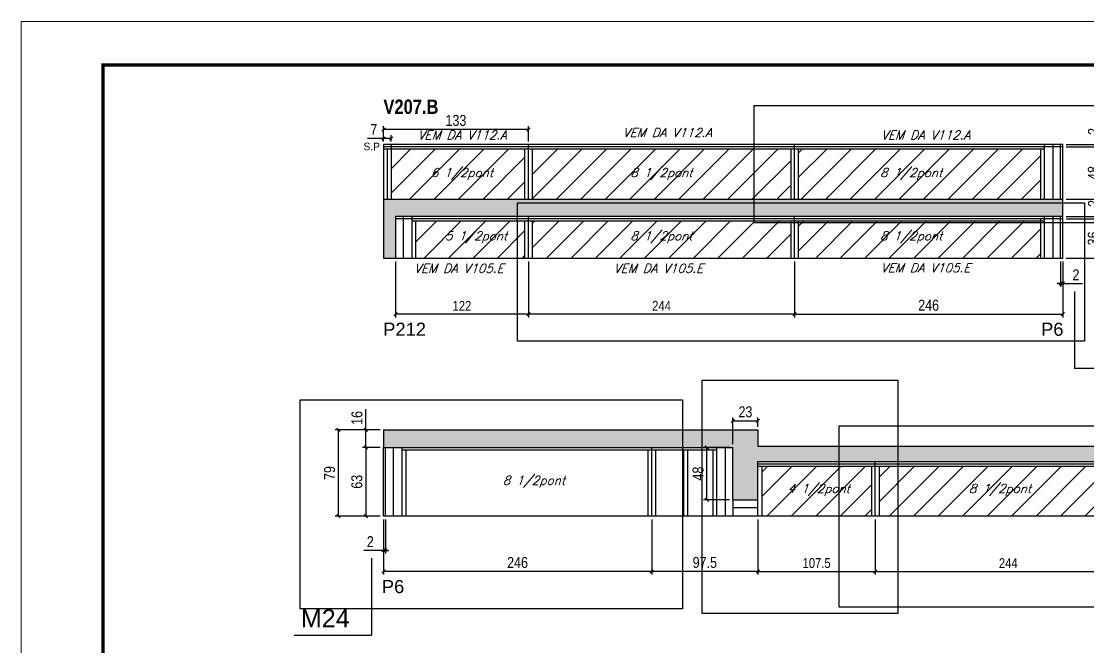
# Model space of a CAD drawing. Extents: x 2603 to 22413, y 1253 to 30260.
# Drawn here: x 4201 to 5179, y 25850 to 26423 of the extents above; entities that cross this region are included whole.
import ezdxf

# ---------------------------------------------------------------- set-up
doc = ezdxf.new("R2010")
doc.units = 0
doc.linetypes.add('DASHED', pattern=[0.75, 0.5, -0.25])
for name, color, linetype in [('5', 5, 'Continuous'), ('COTA', 241, 'Continuous'), ('NOMENCLATURA', 7, 'Continuous'), ('Painéis', 200, 'Continuous'), ('SARR_2.2x7', 40, 'Continuous'), ('SARR_3.5x7', 81, 'Continuous'), ('texto', 7, 'Continuous')]:
    doc.layers.add(name, color=color, linetype=linetype)
for name, color, linetype, lineweight in [('Folhas', 255, 'Continuous', 9), ('Hachura', 251, 'Continuous', 9), ('SARRAFO DE PRESSAO', 251, 'DASHED', 9)]:
    doc.layers.add(name, color=color, linetype=linetype, lineweight=lineweight)
doc.styles.add('COTA TECNICA', font='techl___.ttf', dxfattribs={"height": 10})
doc.styles.add('COTA TECNICA-50', font='techl___.ttf', dxfattribs={"height": 9})
doc.styles.add('Romans', font='romans.shx')
doc.styles.add('ROMAS860', font='ROMAS860.SHX')
doc.styles.get("Standard").update_dxf_attribs({"font": 'arial.ttf'})
doc.styles.add('TECNICA', font='techb___.ttf', dxfattribs={"height": 10})
doc.dimstyles.new('COTA PAINEL-50', dxfattribs={"dimtxt": 9, "dimasz": 3, "dimexe": 3, "dimexo": 3, "dimgap": 3, "dimtad": 1, "dimdec": 1, "dimzin": 12, "dimdsep": 46, "dimtxsty": 'COTA TECNICA-50', "dimblk1": 'OBLIQUE', "dimblk2": 'OBLIQUE', "dimsah": 1, "dimcen": 0.9, "dimclrd": 4, "dimclre": 4, "dimclrt": 240, "dimadec": 1, "dimazin": 3, "dimtfac": 1, "dimtdec": 1, "dimtmove": 0, "dimatfit": 3, "dimfxl": 1, "dimtolj": 1, "dimtzin": 12, "dimarcsym": 0})
doc.dimstyles.new('PAINEL', dxfattribs={"dimtxt": 10, "dimasz": 3, "dimexe": 3, "dimexo": 3, "dimgap": 3, "dimtad": 1, "dimdec": 1, "dimzin": 12, "dimdsep": 46, "dimtxsty": 'COTA TECNICA', "dimblk1": 'OBLIQUE', "dimblk2": 'OBLIQUE', "dimsah": 1, "dimcen": 0.9, "dimclrd": 4, "dimclre": 4, "dimclrt": 240, "dimadec": 1, "dimazin": 3, "dimtfac": 1, "dimtdec": 1, "dimtmove": 0, "dimatfit": 3, "dimfxl": 1, "dimtolj": 1, "dimtzin": 12, "dimarcsym": 0})
pattern_1 = [(45, (-126418.031, -5371.03), (-11.2253202, 11.2253202), [])]

# ---------------------------------------------------------------- blocks, each defined once
blk = doc.blocks.new('9999999999')
at = {"layer": 'Folhas'}
blk.add_lwpolyline([(98138.98, 34190.21), (99623.98, 34190.21), (99623.98, 35240.21), (98138.98, 35240.21)], close=True, dxfattribs=at)
at = {"layer": 'Folhas', "color": 30, "const_width": 3}
blk.add_lwpolyline([(98213.98, 34230.21), (99583.98, 34230.21), (99583.98, 35200.21), (98213.98, 35200.21)], close=True, dxfattribs=at)
blk = doc.blocks.new('_Oblique')
at = {"color": 0, "linetype": 'ByBlock', "lineweight": -2}
blk.add_line((-0.5, -0.5), (0.5, 0.5), dxfattribs=at)
blk = doc.blocks.new('*D2968')
at = {"layer": 'COTA', "color": 4, "linetype": 'ByBlock', "lineweight": -2, "transparency": 16777216}
for p, q in [((5159.56, 26310.44), (5225.5, 26310.44)), ((5222.5, 26310.44), (5222.5, 26260.44)), ((5159.56, 26260.44), (5225.5, 26260.44))]:
    blk.add_line(p, q, dxfattribs=at)
at = {"layer": 'Defpoints', "color": 0, "linetype": 'ByBlock', "transparency": 16777216}
for p in [(5156.56, 26310.44), (5156.56, 26260.44), (5222.5, 26260.44)]:
    blk.add_point(p, dxfattribs=at)
at = {"layer": 'COTA', "color": 4, "linetype": 'ByBlock', "lineweight": -2, "transparency": 16777216, "xscale": 3, "yscale": 3, "zscale": 3}
for p, rotation in [((5222.5, 26310.44), 90), ((5222.5, 26260.44), 270)]:
    blk.add_blockref('_Oblique', p, dxfattribs=dict(at, rotation=rotation))
at = {"layer": 'COTA', "color": 240, "linetype": 'ByBlock', "transparency": 16777216, "insert": (5214.39, 26285.44), "char_height": 10, "attachment_point": 5, "rotation": 90, "style": 'COTA TECNICA'}
blk.add_mtext('\\A1;50', dxfattribs=at)
blk = doc.blocks.new('*D563')
at = {"layer": 'COTA', "color": 4, "linetype": 'ByBlock', "lineweight": -2, "transparency": 16777216}
for p, q in [((4666.56, 26203.44), (4666.56, 26152.12)), ((4910.56, 26203.44), (4910.56, 26152.12)), ((4910.56, 26155.12), (4666.56, 26155.12))]:
    blk.add_line(p, q, dxfattribs=at)
at = {"layer": 'Defpoints', "color": 0, "linetype": 'ByBlock', "transparency": 16777216}
for p in [(4666.56, 26206.44), (4910.56, 26206.44), (4666.56, 26155.12)]:
    blk.add_point(p, dxfattribs=at)
at = {"layer": 'COTA', "color": 4, "linetype": 'ByBlock', "lineweight": -2, "transparency": 16777216, "xscale": 3, "yscale": 3, "zscale": 3, "rotation": 180}
blk.add_blockref('_Oblique', (4666.56, 26155.12), dxfattribs=at)
at = {"layer": 'COTA', "color": 4, "linetype": 'ByBlock', "lineweight": -2, "transparency": 16777216, "xscale": 3, "yscale": 3, "zscale": 3}
blk.add_blockref('_Oblique', (4910.56, 26155.12), dxfattribs=at)
at = {"layer": 'COTA', "color": 240, "linetype": 'ByBlock', "transparency": 16777216, "insert": (4788.56, 26162.69), "char_height": 9, "attachment_point": 5, "style": 'COTA TECNICA-50'}
blk.add_mtext('\\A1;244', dxfattribs=at)
blk = doc.blocks.new('*D564')
at = {"layer": 'COTA', "color": 4, "linetype": 'ByBlock', "lineweight": -2, "transparency": 16777216}
for p, q in [((4544.56, 26203.44), (4544.56, 26152.12)), ((4666.56, 26203.44), (4666.56, 26152.12)), ((4666.56, 26155.12), (4544.56, 26155.12))]:
    blk.add_line(p, q, dxfattribs=at)
at = {"layer": 'Defpoints', "color": 0, "linetype": 'ByBlock', "transparency": 16777216}
for p in [(4544.56, 26206.44), (4666.56, 26206.44), (4544.56, 26155.12)]:
    blk.add_point(p, dxfattribs=at)
at = {"layer": 'COTA', "color": 4, "linetype": 'ByBlock', "lineweight": -2, "transparency": 16777216, "xscale": 3, "yscale": 3, "zscale": 3, "rotation": 180}
blk.add_blockref('_Oblique', (4544.56, 26155.12), dxfattribs=at)
at = {"layer": 'COTA', "color": 4, "linetype": 'ByBlock', "lineweight": -2, "transparency": 16777216, "xscale": 3, "yscale": 3, "zscale": 3}
blk.add_blockref('_Oblique', (4666.56, 26155.12), dxfattribs=at)
at = {"layer": 'COTA', "color": 240, "linetype": 'ByBlock', "transparency": 16777216, "insert": (4605.56, 26162.68), "char_height": 9, "attachment_point": 5, "style": 'COTA TECNICA-50'}
blk.add_mtext('\\A1;122', dxfattribs=at)
blk = doc.blocks.new('*D565')
at = {"layer": 'COTA', "color": 4, "linetype": 'ByBlock', "lineweight": -2, "transparency": 16777216}
for p, q in [((4910.56, 26203.44), (4910.56, 26152.12)), ((5156.56, 26203.44), (5156.56, 26152.12)), ((4910.56, 26155.12), (5156.56, 26155.12))]:
    blk.add_line(p, q, dxfattribs=at)
at = {"layer": 'Defpoints', "color": 0, "linetype": 'ByBlock', "transparency": 16777216}
for p in [(4910.56, 26206.44), (5156.56, 26206.44), (5156.56, 26155.12)]:
    blk.add_point(p, dxfattribs=at)
at = {"layer": 'COTA', "color": 4, "linetype": 'ByBlock', "lineweight": -2, "transparency": 16777216, "xscale": 3, "yscale": 3, "zscale": 3, "rotation": 180}
blk.add_blockref('_Oblique', (4910.56, 26155.12), dxfattribs=at)
at = {"layer": 'COTA', "color": 4, "linetype": 'ByBlock', "lineweight": -2, "transparency": 16777216, "xscale": 3, "yscale": 3, "zscale": 3}
blk.add_blockref('_Oblique', (5156.56, 26155.12), dxfattribs=at)
at = {"layer": 'COTA', "color": 240, "linetype": 'ByBlock', "transparency": 16777216, "insert": (5033.56, 26163.23), "char_height": 10, "attachment_point": 5, "style": 'COTA TECNICA'}
blk.add_mtext('\\A1;246', dxfattribs=at)
blk = doc.blocks.new('*D2969')
at = {"layer": 'COTA', "color": 4, "linetype": 'ByBlock', "lineweight": -2, "transparency": 16777216}
for p, q in [((5159.56, 26244.44), (5225.5, 26244.44)), ((5222.5, 26244.44), (5222.5, 26206.44)), ((5159.56, 26206.44), (5225.5, 26206.44))]:
    blk.add_line(p, q, dxfattribs=at)
at = {"layer": 'Defpoints', "color": 0, "linetype": 'ByBlock', "transparency": 16777216}
for p in [(5156.56, 26244.44), (5156.56, 26206.44), (5222.5, 26206.44)]:
    blk.add_point(p, dxfattribs=at)
at = {"layer": 'COTA', "color": 4, "linetype": 'ByBlock', "lineweight": -2, "transparency": 16777216, "xscale": 3, "yscale": 3, "zscale": 3}
for p, rotation in [((5222.5, 26244.44), 90), ((5222.5, 26206.44), 270)]:
    blk.add_blockref('_Oblique', p, dxfattribs=dict(at, rotation=rotation))
at = {"layer": 'COTA', "color": 240, "linetype": 'ByBlock', "transparency": 16777216, "insert": (5214.26, 26225.44), "char_height": 10, "attachment_point": 5, "rotation": 90, "style": 'COTA TECNICA'}
blk.add_mtext('\\A1;38', dxfattribs=at)
blk = doc.blocks.new('*D2970')
at = {"layer": 'COTA', "color": 4, "linetype": 'ByBlock', "lineweight": -2, "transparency": 16777216}
for p, q in [((5159.56, 26260.44), (5225.5, 26260.44)), ((5222.5, 26244.44), (5222.5, 26260.44)), ((5159.56, 26244.44), (5225.5, 26244.44))]:
    blk.add_line(p, q, dxfattribs=at)
at = {"layer": 'Defpoints', "color": 0, "linetype": 'ByBlock', "transparency": 16777216}
for p in [(5156.56, 26260.44), (5222.5, 26260.44), (5156.56, 26244.44)]:
    blk.add_point(p, dxfattribs=at)
at = {"layer": 'COTA', "color": 4, "linetype": 'ByBlock', "lineweight": -2, "transparency": 16777216, "xscale": 3, "yscale": 3, "zscale": 3}
for p, rotation in [((5222.5, 26260.44), 90), ((5222.5, 26244.44), 270)]:
    blk.add_blockref('_Oblique', p, dxfattribs=dict(at, rotation=rotation))
at = {"layer": 'COTA', "color": 240, "linetype": 'ByBlock', "transparency": 16777216, "insert": (5214.4, 26252.44), "char_height": 10, "attachment_point": 5, "rotation": 90, "style": 'COTA TECNICA'}
blk.add_mtext('\\A1;16', dxfattribs=at)
blk = doc.blocks.new('*D2971')
at = {"layer": 'COTA', "color": 4, "linetype": 'ByBlock', "lineweight": -2, "transparency": 16777216}
for p, q in [((5159.56, 26310.44), (5264.74, 26310.44)), ((5261.74, 26206.44), (5261.74, 26310.44)), ((5159.56, 26206.44), (5264.74, 26206.44))]:
    blk.add_line(p, q, dxfattribs=at)
at = {"layer": 'Defpoints', "color": 0, "linetype": 'ByBlock', "transparency": 16777216}
for p in [(5156.56, 26310.44), (5261.74, 26310.44), (5156.56, 26206.44)]:
    blk.add_point(p, dxfattribs=at)
at = {"layer": 'COTA', "color": 4, "linetype": 'ByBlock', "lineweight": -2, "transparency": 16777216, "xscale": 3, "yscale": 3, "zscale": 3}
for p, rotation in [((5261.74, 26310.44), 90), ((5261.74, 26206.44), 270)]:
    blk.add_blockref('_Oblique', p, dxfattribs=dict(at, rotation=rotation))
at = {"layer": 'COTA', "color": 240, "linetype": 'ByBlock', "transparency": 16777216, "insert": (5253.64, 26258.44), "char_height": 10, "attachment_point": 5, "rotation": 90, "style": 'COTA TECNICA'}
blk.add_mtext('\\A1;104', dxfattribs=at)
blk = doc.blocks.new('*D2972')
at = {"layer": 'COTA', "color": 4, "linetype": 'ByBlock', "lineweight": -2, "transparency": 16777216}
for p, q in [((5154.56, 26203.44), (5154.56, 26180.12)), ((5156.56, 26203.44), (5156.56, 26180.12)), ((5154.56, 26183.12), (5151.56, 26183.12)), ((5154.56, 26183.12), (5156.56, 26183.12)), ((5156.56, 26183.12), (5174.67, 26183.12))]:
    blk.add_line(p, q, dxfattribs=at)
at = {"layer": 'Defpoints', "color": 0, "linetype": 'ByBlock', "transparency": 16777216}
for p in [(5154.56, 26206.44), (5156.56, 26206.44), (5156.56, 26183.12)]:
    blk.add_point(p, dxfattribs=at)
at = {"layer": 'COTA', "color": 4, "linetype": 'ByBlock', "lineweight": -2, "transparency": 16777216, "xscale": 3, "yscale": 3, "zscale": 3}
blk.add_blockref('_Oblique', (5154.56, 26183.12), dxfattribs=at)
at = {"layer": 'COTA', "color": 4, "linetype": 'ByBlock', "lineweight": -2, "transparency": 16777216, "xscale": 3, "yscale": 3, "zscale": 3, "rotation": 180}
blk.add_blockref('_Oblique', (5156.56, 26183.12), dxfattribs=at)
at = {"layer": 'COTA', "color": 240, "linetype": 'ByBlock', "transparency": 16777216, "insert": (5168.61, 26191.12), "char_height": 10, "attachment_point": 5, "style": 'COTA TECNICA'}
blk.add_mtext('\\A1;2', dxfattribs=at)
blk = doc.blocks.new('*D2976')
at = {"layer": 'COTA', "color": 4, "linetype": 'ByBlock', "lineweight": -2, "transparency": 16777216}
for p, q in [((4533.56, 26313.44), (4533.56, 26327.33)), ((4666.56, 26313.44), (4666.56, 26327.33)), ((4666.56, 26324.33), (4533.56, 26324.33))]:
    blk.add_line(p, q, dxfattribs=at)
at = {"layer": 'Defpoints', "color": 0, "linetype": 'ByBlock', "transparency": 16777216}
for p in [(4533.56, 26324.33), (4533.56, 26310.44), (4666.56, 26310.44)]:
    blk.add_point(p, dxfattribs=at)
at = {"layer": 'COTA', "color": 4, "linetype": 'ByBlock', "lineweight": -2, "transparency": 16777216, "xscale": 3, "yscale": 3, "zscale": 3, "rotation": 180}
blk.add_blockref('_Oblique', (4533.56, 26324.33), dxfattribs=at)
at = {"layer": 'COTA', "color": 4, "linetype": 'ByBlock', "lineweight": -2, "transparency": 16777216, "xscale": 3, "yscale": 3, "zscale": 3}
blk.add_blockref('_Oblique', (4666.56, 26324.33), dxfattribs=at)
at = {"layer": 'COTA', "color": 240, "linetype": 'ByBlock', "transparency": 16777216, "insert": (4600.06, 26332.55), "char_height": 10, "attachment_point": 5, "style": 'COTA TECNICA'}
blk.add_mtext('\\A1;133', dxfattribs=at)
blk = doc.blocks.new('*D2977')
at = {"layer": 'COTA', "color": 4, "linetype": 'ByBlock', "lineweight": -2, "transparency": 16777216}
for p, q in [((4533.56, 26313.44), (4533.56, 26319.17)), ((4540.56, 26313.44), (4540.56, 26319.17)), ((4533.56, 26316.17), (4518.83, 26316.17)), ((4540.56, 26316.17), (4533.56, 26316.17))]:
    blk.add_line(p, q, dxfattribs=at)
at = {"layer": 'Defpoints', "color": 0, "linetype": 'ByBlock', "transparency": 16777216}
for p in [(4533.56, 26316.17), (4533.56, 26310.44), (4540.56, 26310.44)]:
    blk.add_point(p, dxfattribs=at)
at = {"layer": 'COTA', "color": 4, "linetype": 'ByBlock', "lineweight": -2, "transparency": 16777216, "xscale": 3, "yscale": 3, "zscale": 3, "rotation": 180}
blk.add_blockref('_Oblique', (4533.56, 26316.17), dxfattribs=at)
at = {"layer": 'COTA', "color": 4, "linetype": 'ByBlock', "lineweight": -2, "transparency": 16777216, "xscale": 3, "yscale": 3, "zscale": 3}
blk.add_blockref('_Oblique', (4540.56, 26316.17), dxfattribs=at)
at = {"layer": 'COTA', "color": 240, "linetype": 'ByBlock', "transparency": 16777216, "insert": (4524.69, 26324.24), "char_height": 10, "attachment_point": 5, "style": 'COTA TECNICA'}
blk.add_mtext('\\A1;7', dxfattribs=at)
blk = doc.blocks.new('*D566')
at = {"layer": 'COTA', "color": 4, "linetype": 'ByBlock', "lineweight": -2, "transparency": 16777216}
for p, q in [((4877.06, 25966.9), (4877.06, 25916.26)), ((4984.56, 25966.9), (4984.56, 25916.26)), ((4877.06, 25919.26), (4984.56, 25919.26))]:
    blk.add_line(p, q, dxfattribs=at)
at = {"layer": 'Defpoints', "color": 0, "linetype": 'ByBlock', "transparency": 16777216}
for p in [(4877.06, 25969.9), (4984.56, 25969.9), (4984.56, 25919.26)]:
    blk.add_point(p, dxfattribs=at)
at = {"layer": 'COTA', "color": 4, "linetype": 'ByBlock', "lineweight": -2, "transparency": 16777216, "xscale": 3, "yscale": 3, "zscale": 3, "rotation": 180}
blk.add_blockref('_Oblique', (4877.06, 25919.26), dxfattribs=at)
at = {"layer": 'COTA', "color": 4, "linetype": 'ByBlock', "lineweight": -2, "transparency": 16777216, "xscale": 3, "yscale": 3, "zscale": 3}
blk.add_blockref('_Oblique', (4984.56, 25919.26), dxfattribs=at)
at = {"layer": 'COTA', "color": 240, "linetype": 'ByBlock', "transparency": 16777216, "insert": (4930.81, 25926.85), "char_height": 9, "attachment_point": 5, "style": 'COTA TECNICA-50'}
blk.add_mtext('\\A1;107.5', dxfattribs=at)
blk = doc.blocks.new('*D2980')
at = {"layer": 'COTA', "color": 4, "linetype": 'ByBlock', "lineweight": -2, "transparency": 16777216}
for p, q in [((4984.56, 25966.9), (4984.56, 25916.26)), ((5228.56, 25966.9), (5228.56, 25916.26)), ((4984.56, 25919.26), (5228.56, 25919.26))]:
    blk.add_line(p, q, dxfattribs=at)
at = {"layer": 'Defpoints', "color": 0, "linetype": 'ByBlock', "transparency": 16777216}
for p in [(4984.56, 25969.9), (5228.56, 25969.9), (5228.56, 25919.26)]:
    blk.add_point(p, dxfattribs=at)
at = {"layer": 'COTA', "color": 4, "linetype": 'ByBlock', "lineweight": -2, "transparency": 16777216, "xscale": 3, "yscale": 3, "zscale": 3, "rotation": 180}
blk.add_blockref('_Oblique', (4984.56, 25919.26), dxfattribs=at)
at = {"layer": 'COTA', "color": 4, "linetype": 'ByBlock', "lineweight": -2, "transparency": 16777216, "xscale": 3, "yscale": 3, "zscale": 3}
blk.add_blockref('_Oblique', (5228.56, 25919.26), dxfattribs=at)
at = {"layer": 'COTA', "color": 240, "linetype": 'ByBlock', "transparency": 16777216, "insert": (5106.56, 25926.82), "char_height": 9, "attachment_point": 5, "style": 'COTA TECNICA-50'}
blk.add_mtext('\\A1;244', dxfattribs=at)
blk = doc.blocks.new('*D2981')
at = {"layer": 'COTA', "color": 4, "linetype": 'ByBlock', "lineweight": -2, "transparency": 16777216}
for p, q in [((4779.56, 25966.9), (4779.56, 25916.26)), ((4877.06, 25966.9), (4877.06, 25916.26)), ((4877.06, 25919.26), (4779.56, 25919.26))]:
    blk.add_line(p, q, dxfattribs=at)
at = {"layer": 'Defpoints', "color": 0, "linetype": 'ByBlock', "transparency": 16777216}
for p in [(4779.56, 25969.9), (4877.06, 25969.9), (4779.56, 25919.26)]:
    blk.add_point(p, dxfattribs=at)
at = {"layer": 'COTA', "color": 4, "linetype": 'ByBlock', "lineweight": -2, "transparency": 16777216, "xscale": 3, "yscale": 3, "zscale": 3, "rotation": 180}
blk.add_blockref('_Oblique', (4779.56, 25919.26), dxfattribs=at)
at = {"layer": 'COTA', "color": 4, "linetype": 'ByBlock', "lineweight": -2, "transparency": 16777216, "xscale": 3, "yscale": 3, "zscale": 3}
blk.add_blockref('_Oblique', (4877.06, 25919.26), dxfattribs=at)
at = {"layer": 'COTA', "color": 240, "linetype": 'ByBlock', "transparency": 16777216, "insert": (4828.31, 25927.4), "char_height": 10, "attachment_point": 5, "style": 'COTA TECNICA'}
blk.add_mtext('\\A1;97.5', dxfattribs=at)
blk = doc.blocks.new('*D2982')
at = {"layer": 'COTA', "color": 4, "linetype": 'ByBlock', "lineweight": -2, "transparency": 16777216}
for p, q in [((4533.56, 25966.9), (4533.56, 25916.26)), ((4779.56, 25966.9), (4779.56, 25916.26)), ((4779.56, 25919.26), (4533.56, 25919.26))]:
    blk.add_line(p, q, dxfattribs=at)
at = {"layer": 'Defpoints', "color": 0, "linetype": 'ByBlock', "transparency": 16777216}
for p in [(4533.56, 25969.9), (4779.56, 25969.9), (4533.56, 25919.26)]:
    blk.add_point(p, dxfattribs=at)
at = {"layer": 'COTA', "color": 4, "linetype": 'ByBlock', "lineweight": -2, "transparency": 16777216, "xscale": 3, "yscale": 3, "zscale": 3, "rotation": 180}
blk.add_blockref('_Oblique', (4533.56, 25919.26), dxfattribs=at)
at = {"layer": 'COTA', "color": 4, "linetype": 'ByBlock', "lineweight": -2, "transparency": 16777216, "xscale": 3, "yscale": 3, "zscale": 3}
blk.add_blockref('_Oblique', (4779.56, 25919.26), dxfattribs=at)
at = {"layer": 'COTA', "color": 240, "linetype": 'ByBlock', "transparency": 16777216, "insert": (4656.56, 25927.36), "char_height": 10, "attachment_point": 5, "style": 'COTA TECNICA'}
blk.add_mtext('\\A1;246', dxfattribs=at)
blk = doc.blocks.new('*D2805')
at = {"layer": 'COTA', "color": 4, "linetype": 'ByBlock', "lineweight": -2, "transparency": 16777216}
for p, q in [((4530.56, 26032.9), (4514.43, 26032.9)), ((4517.43, 26032.9), (4517.43, 25969.9)), ((4530.56, 25969.9), (4514.43, 25969.9))]:
    blk.add_line(p, q, dxfattribs=at)
at = {"layer": 'Defpoints', "color": 0, "linetype": 'ByBlock', "transparency": 16777216}
for p in [(4533.56, 26032.9), (4517.43, 25969.9), (4533.56, 25969.9)]:
    blk.add_point(p, dxfattribs=at)
at = {"layer": 'COTA', "color": 4, "linetype": 'ByBlock', "lineweight": -2, "transparency": 16777216, "xscale": 3, "yscale": 3, "zscale": 3}
for p, rotation in [((4517.43, 26032.9), 90), ((4517.43, 25969.9), 270)]:
    blk.add_blockref('_Oblique', p, dxfattribs=dict(at, rotation=rotation))
at = {"layer": 'COTA', "color": 240, "linetype": 'ByBlock', "transparency": 16777216, "insert": (4509.21, 26001.4), "char_height": 10, "attachment_point": 5, "rotation": 90, "style": 'COTA TECNICA'}
blk.add_mtext('\\A1;63', dxfattribs=at)
blk = doc.blocks.new('*D2806')
at = {"layer": 'COTA', "color": 4, "linetype": 'ByBlock', "lineweight": -2, "transparency": 16777216}
for p, q in [((4530.56, 26048.9), (4489.32, 26048.9)), ((4492.32, 25969.9), (4492.32, 26048.9)), ((4530.56, 25969.9), (4489.32, 25969.9))]:
    blk.add_line(p, q, dxfattribs=at)
at = {"layer": 'Defpoints', "color": 0, "linetype": 'ByBlock', "transparency": 16777216}
for p in [(4492.32, 26048.9), (4533.56, 26048.9), (4533.56, 25969.9)]:
    blk.add_point(p, dxfattribs=at)
at = {"layer": 'COTA', "color": 4, "linetype": 'ByBlock', "lineweight": -2, "transparency": 16777216, "xscale": 3, "yscale": 3, "zscale": 3}
for p, rotation in [((4492.32, 26048.9), 90), ((4492.32, 25969.9), 270)]:
    blk.add_blockref('_Oblique', p, dxfattribs=dict(at, rotation=rotation))
at = {"layer": 'COTA', "color": 240, "linetype": 'ByBlock', "transparency": 16777216, "insert": (4484.22, 26009.4), "char_height": 10, "attachment_point": 5, "rotation": 90, "style": 'COTA TECNICA'}
blk.add_mtext('\\A1;79', dxfattribs=at)
blk = doc.blocks.new('*D2807')
at = {"layer": 'COTA', "color": 4, "linetype": 'ByBlock', "lineweight": -2, "transparency": 16777216}
for p, q in [((4517.43, 26048.9), (4517.43, 26067.91)), ((4530.56, 26048.9), (4514.43, 26048.9)), ((4517.43, 26032.9), (4517.43, 26048.9)), ((4530.56, 26032.9), (4514.43, 26032.9))]:
    blk.add_line(p, q, dxfattribs=at)
at = {"layer": 'Defpoints', "color": 0, "linetype": 'ByBlock', "transparency": 16777216}
for p in [(4517.43, 26048.9), (4533.56, 26048.9), (4533.56, 26032.9)]:
    blk.add_point(p, dxfattribs=at)
at = {"layer": 'COTA', "color": 4, "linetype": 'ByBlock', "lineweight": -2, "transparency": 16777216, "xscale": 3, "yscale": 3, "zscale": 3}
for p, rotation in [((4517.43, 26048.9), 90), ((4517.43, 26032.9), 270)]:
    blk.add_blockref('_Oblique', p, dxfattribs=dict(at, rotation=rotation))
at = {"layer": 'COTA', "color": 240, "linetype": 'ByBlock', "transparency": 16777216, "insert": (4509.33, 26059.91), "char_height": 10, "attachment_point": 5, "rotation": 90, "style": 'COTA TECNICA'}
blk.add_mtext('\\A1;16', dxfattribs=at)
blk = doc.blocks.new('*D2808')
at = {"layer": 'COTA', "color": 4, "linetype": 'ByBlock', "lineweight": -2, "transparency": 16777216}
for p, q in [((4854.06, 26035.9), (4854.06, 26060.25)), ((4854.06, 26057.25), (4877.06, 26057.25)), ((4877.06, 26051.9), (4877.06, 26060.25))]:
    blk.add_line(p, q, dxfattribs=at)
at = {"layer": 'Defpoints', "color": 0, "linetype": 'ByBlock', "transparency": 16777216}
for p in [(4877.06, 26057.25), (4877.06, 26048.9), (4854.06, 26032.9)]:
    blk.add_point(p, dxfattribs=at)
at = {"layer": 'COTA', "color": 4, "linetype": 'ByBlock', "lineweight": -2, "transparency": 16777216, "xscale": 3, "yscale": 3, "zscale": 3, "rotation": 180}
blk.add_blockref('_Oblique', (4854.06, 26057.25), dxfattribs=at)
at = {"layer": 'COTA', "color": 4, "linetype": 'ByBlock', "lineweight": -2, "transparency": 16777216, "xscale": 3, "yscale": 3, "zscale": 3}
blk.add_blockref('_Oblique', (4877.06, 26057.25), dxfattribs=at)
at = {"layer": 'COTA', "color": 240, "linetype": 'ByBlock', "transparency": 16777216, "insert": (4865.56, 26065.47), "char_height": 10, "attachment_point": 5, "style": 'COTA TECNICA'}
blk.add_mtext('\\A1;23', dxfattribs=at)
blk = doc.blocks.new('*D2809')
at = {"layer": 'COTA', "color": 4, "linetype": 'ByBlock', "lineweight": -2, "transparency": 16777216}
for p, q in [((4851.06, 26032.9), (4827.22, 26032.9)), ((4830.22, 25984.9), (4830.22, 26032.9)), ((4851.06, 25984.9), (4827.22, 25984.9))]:
    blk.add_line(p, q, dxfattribs=at)
at = {"layer": 'Defpoints', "color": 0, "linetype": 'ByBlock', "transparency": 16777216}
for p in [(4830.22, 26032.9), (4854.06, 26032.9), (4854.06, 25984.9)]:
    blk.add_point(p, dxfattribs=at)
at = {"layer": 'COTA', "color": 4, "linetype": 'ByBlock', "lineweight": -2, "transparency": 16777216, "xscale": 3, "yscale": 3, "zscale": 3}
for p, rotation in [((4830.22, 26032.9), 90), ((4830.22, 25984.9), 270)]:
    blk.add_blockref('_Oblique', p, dxfattribs=dict(at, rotation=rotation))
at = {"layer": 'COTA', "color": 240, "linetype": 'ByBlock', "transparency": 16777216, "insert": (4822.12, 26008.9), "char_height": 10, "attachment_point": 5, "rotation": 90, "style": 'COTA TECNICA'}
blk.add_mtext('\\A1;48', dxfattribs=at)
blk = doc.blocks.new('*D2813')
at = {"layer": 'COTA', "color": 4, "linetype": 'ByBlock', "lineweight": -2, "transparency": 16777216}
for p, q in [((4533.56, 25966.9), (4533.56, 25935.53)), ((4535.56, 25966.9), (4535.56, 25935.53)), ((4533.56, 25938.53), (4515.45, 25938.53)), ((4535.56, 25938.53), (4533.56, 25938.53)), ((4535.56, 25938.53), (4538.56, 25938.53))]:
    blk.add_line(p, q, dxfattribs=at)
at = {"layer": 'Defpoints', "color": 0, "linetype": 'ByBlock', "transparency": 16777216}
for p in [(4533.56, 25969.9), (4535.56, 25969.9), (4533.56, 25938.53)]:
    blk.add_point(p, dxfattribs=at)
at = {"layer": 'COTA', "color": 4, "linetype": 'ByBlock', "lineweight": -2, "transparency": 16777216, "xscale": 3, "yscale": 3, "zscale": 3}
blk.add_blockref('_Oblique', (4533.56, 25938.53), dxfattribs=at)
at = {"layer": 'COTA', "color": 4, "linetype": 'ByBlock', "lineweight": -2, "transparency": 16777216, "xscale": 3, "yscale": 3, "zscale": 3, "rotation": 180}
blk.add_blockref('_Oblique', (4535.56, 25938.53), dxfattribs=at)
at = {"layer": 'COTA', "color": 240, "linetype": 'ByBlock', "transparency": 16777216, "insert": (4521.5, 25946.53), "char_height": 10, "attachment_point": 5, "style": 'COTA TECNICA'}
blk.add_mtext('\\A1;2', dxfattribs=at)
blk = doc.blocks.new('*D1609')
at = {"layer": 'COTA', "color": 4, "linetype": 'ByBlock', "lineweight": -2, "transparency": 16777216}
for p, q in [((5159.56, 26242.44), (5195.77, 26242.44)), ((5192.77, 26206.44), (5192.77, 26242.44)), ((5159.56, 26206.44), (5195.77, 26206.44))]:
    blk.add_line(p, q, dxfattribs=at)
at = {"layer": 'Defpoints', "color": 0, "linetype": 'ByBlock', "transparency": 16777216}
for p in [(5156.56, 26242.44), (5192.77, 26242.44), (5156.56, 26206.44)]:
    blk.add_point(p, dxfattribs=at)
at = {"layer": 'COTA', "color": 4, "linetype": 'ByBlock', "lineweight": -2, "transparency": 16777216, "xscale": 3, "yscale": 3, "zscale": 3}
for p, rotation in [((5192.77, 26242.44), 90), ((5192.77, 26206.44), 270)]:
    blk.add_blockref('_Oblique', p, dxfattribs=dict(at, rotation=rotation))
at = {"layer": 'COTA', "color": 240, "linetype": 'ByBlock', "transparency": 16777216, "insert": (5184.55, 26224.44), "char_height": 10, "attachment_point": 5, "rotation": 90, "style": 'COTA TECNICA'}
blk.add_mtext('\\A1;36', dxfattribs=at)
blk = doc.blocks.new('*D309')
at = {"layer": 'COTA', "color": 4, "linetype": 'ByBlock', "lineweight": -2, "transparency": 16777216}
for p, q in [((5192.77, 26244.44), (5192.77, 26262.55)), ((5159.56, 26244.44), (5195.77, 26244.44)), ((5159.56, 26242.44), (5195.77, 26242.44)), ((5192.77, 26242.44), (5192.77, 26244.44)), ((5192.77, 26242.44), (5192.77, 26239.44))]:
    blk.add_line(p, q, dxfattribs=at)
at = {"layer": 'Defpoints', "color": 0, "linetype": 'ByBlock', "transparency": 16777216}
for p in [(5156.56, 26244.44), (5156.56, 26242.44), (5192.77, 26244.44)]:
    blk.add_point(p, dxfattribs=at)
at = {"layer": 'COTA', "color": 4, "linetype": 'ByBlock', "lineweight": -2, "transparency": 16777216, "xscale": 3, "yscale": 3, "zscale": 3}
for p, rotation in [((5192.77, 26244.44), 270), ((5192.77, 26242.44), 90)]:
    blk.add_blockref('_Oblique', p, dxfattribs=dict(at, rotation=rotation))
at = {"layer": 'COTA', "color": 240, "linetype": 'ByBlock', "transparency": 16777216, "insert": (5184.77, 26256.5), "char_height": 10, "attachment_point": 5, "rotation": 90, "style": 'COTA TECNICA'}
blk.add_mtext('\\A1;2', dxfattribs=at)
blk = doc.blocks.new('*D1610')
at = {"layer": 'COTA', "color": 4, "linetype": 'ByBlock', "lineweight": -2, "transparency": 16777216}
for p, q in [((5159.56, 26308.44), (5195.77, 26308.44)), ((5192.77, 26260.44), (5192.77, 26308.44)), ((5159.56, 26260.44), (5195.77, 26260.44))]:
    blk.add_line(p, q, dxfattribs=at)
at = {"layer": 'Defpoints', "color": 0, "linetype": 'ByBlock', "transparency": 16777216}
for p in [(5156.56, 26308.44), (5192.77, 26308.44), (5156.56, 26260.44)]:
    blk.add_point(p, dxfattribs=at)
at = {"layer": 'COTA', "color": 4, "linetype": 'ByBlock', "lineweight": -2, "transparency": 16777216, "xscale": 3, "yscale": 3, "zscale": 3}
for p, rotation in [((5192.77, 26308.44), 90), ((5192.77, 26260.44), 270)]:
    blk.add_blockref('_Oblique', p, dxfattribs=dict(at, rotation=rotation))
at = {"layer": 'COTA', "color": 240, "linetype": 'ByBlock', "transparency": 16777216, "insert": (5184.67, 26284.44), "char_height": 10, "attachment_point": 5, "rotation": 90, "style": 'COTA TECNICA'}
blk.add_mtext('\\A1;48', dxfattribs=at)
blk = doc.blocks.new('*D310')
at = {"layer": 'COTA', "color": 4, "linetype": 'ByBlock', "lineweight": -2, "transparency": 16777216}
for p, q in [((5192.77, 26310.44), (5192.77, 26328.55)), ((5159.56, 26310.44), (5195.77, 26310.44)), ((5159.56, 26308.44), (5195.77, 26308.44)), ((5192.77, 26308.44), (5192.77, 26310.44)), ((5192.77, 26308.44), (5192.77, 26305.44))]:
    blk.add_line(p, q, dxfattribs=at)
at = {"layer": 'Defpoints', "color": 0, "linetype": 'ByBlock', "transparency": 16777216}
for p in [(5156.56, 26310.44), (5156.56, 26308.44), (5192.77, 26310.44)]:
    blk.add_point(p, dxfattribs=at)
at = {"layer": 'COTA', "color": 4, "linetype": 'ByBlock', "lineweight": -2, "transparency": 16777216, "xscale": 3, "yscale": 3, "zscale": 3}
for p, rotation in [((5192.77, 26310.44), 270), ((5192.77, 26308.44), 90)]:
    blk.add_blockref('_Oblique', p, dxfattribs=dict(at, rotation=rotation))
at = {"layer": 'COTA', "color": 240, "linetype": 'ByBlock', "transparency": 16777216, "insert": (5184.77, 26322.5), "char_height": 10, "attachment_point": 5, "rotation": 90, "style": 'COTA TECNICA'}
blk.add_mtext('\\A1;2', dxfattribs=at)

msp = doc.modelspace()

# ---------------------------------------------------------------- hatches: boundary and pattern name
at = {"layer": 'COTA', "linetype": 'ByBlock'}
h = msp.add_hatch(dxfattribs=at)
h.set_pattern_fill('AR-CONC', color=256, scale=0.03)
h.set_pattern_definition([(50, (-126429.0314, -5382.9826), (5.46554007, -0.47817257), [0.5715, -6.2865]), (355, (-126429.0314, -5382.9826), (-1.05730264, 5.73170536), [0.4572, -5.02921753]), (100.4514447, (-126428.576, -5383.0224), (4.40823741, 5.25353256), [0.48570026, -5.34270734]), (46.1842, (-126429.0314, -5381.4586), (8.13237123, -1.26126984), [0.85725, -9.42975]), (96.6355576, (-126428.354, -5381.564), (7.122124, 7.42278374), [0.7285507, -8.01406824]), (351.184151, (-126429.031, -5381.4586), (7.122124, 7.42278374), [0.685799, -7.54379196]), (21, (-126428.2694, -5381.8396), (4.54843174, -3.06795595), [0.5715, -6.2865]), (326, (-126428.2694, -5381.8396), (1.85406085, 5.52563898), [0.4572, -5.0292]), (71.451445, (-126427.8904, -5382.095), (6.40249258, 2.45768307), [0.48570026, -5.34269813]), (37.5, (-126429.0314, -5382.9826), (0.092658098, 2.536651166), [0, -4.96824, 0, -5.1054, 0, -5.04825]), (7.5, (-126429.0314, -5382.9826), (2.004589875, 3.005417245), [0, -2.91084, 0, -4.85394, 0, -1.92405]), (327.5, (-126430.7307, -5382.9826), (4.067717855, -0.17186232), [0, -1.905, 0, -5.9436, 0, -7.8867]), (317.5, (-126431.4927, -5382.9826), (4.44387544, 0.76279473), [0, -2.4765, 0, -3.94716, 0, -5.6007])])
h.paths.add_polyline_path([(4533.56, 26260.44), (4533.56, 26206.44), (4544.56, 26206.44), (4544.56, 26244.44), (5156.56, 26244.44), (5156.56, 26260.44)])
h = msp.add_hatch(dxfattribs=at)
h.set_pattern_fill('AR-CONC', color=256, scale=0.03)
h.set_pattern_definition([(50, (-126422.0314, -5382.9826), (5.46554007, -0.47817257), [0.5715, -6.2865]), (355, (-126422.0314, -5382.9826), (-1.05730264, 5.73170536), [0.4572, -5.02921753]), (100.4514447, (-126421.576, -5383.0224), (4.40823741, 5.25353256), [0.48570026, -5.34270734]), (46.1842, (-126422.0314, -5381.4586), (8.13237123, -1.26126984), [0.85725, -9.42975]), (96.6355576, (-126421.354, -5381.564), (7.122124, 7.42278374), [0.7285507, -8.01406824]), (351.184151, (-126422.031, -5381.4586), (7.122124, 7.42278374), [0.685799, -7.54379196]), (21, (-126421.2694, -5381.8396), (4.54843174, -3.06795595), [0.5715, -6.2865]), (326, (-126421.2694, -5381.8396), (1.85406085, 5.52563898), [0.4572, -5.0292]), (71.451445, (-126420.8904, -5382.095), (6.40249258, 2.45768307), [0.48570026, -5.34269813]), (37.5, (-126422.0314, -5382.9826), (0.092658098, 2.536651166), [0, -4.96824, 0, -5.1054, 0, -5.04825]), (7.5, (-126422.0314, -5382.9826), (2.004589875, 3.005417245), [0, -2.91084, 0, -4.85394, 0, -1.92405]), (327.5, (-126423.7307, -5382.9826), (4.067717855, -0.17186232), [0, -1.905, 0, -5.9436, 0, -7.8867]), (317.5, (-126424.4927, -5382.9826), (4.44387544, 0.76279473), [0, -2.4765, 0, -3.94716, 0, -5.6007])])
h.paths.add_polyline_path([(4854.06, 25984.9), (4877.06, 25984.9), (4877.06, 26019.9), (5228.56, 26019.9), (5228.56, 26033.9), (4877.06, 26033.9), (4877.06, 26048.9), (4533.56, 26048.9), (4533.56, 26032.9), (4854.06, 26032.9)])
at = {"layer": 'Hachura', "linetype": 'ByBlock'}
h = msp.add_hatch(dxfattribs=at)
h.set_pattern_fill('ANSI31', color=256, scale=5)
h.set_pattern_definition(pattern_1)
h.paths.add_polyline_path([(4663.06, 26306.24), (4540.56, 26306.24), (4540.56, 26260.44), (4663.06, 26260.44)])
h.paths.add_polyline_path([(4907.06, 26260.44), (4907.06, 26306.24), (4670.06, 26306.24), (4670.06, 26260.44)])
h.paths.add_polyline_path([(4914.06, 26306.24), (4914.06, 26260.44), (5136.06, 26260.44), (5136.06, 26306.24)])
h = msp.add_hatch(dxfattribs=at)
h.set_pattern_fill('ANSI31', color=256, scale=5)
h.set_pattern_definition(pattern_1)
h.paths.add_polyline_path([(4663.06, 26206.44), (4663.06, 26240.24), (4563.06, 26240.24), (4563.06, 26206.44)])
h.paths.add_polyline_path([(4907.06, 26206.44), (4907.06, 26240.24), (4670.06, 26240.24), (4670.06, 26206.44)])
h.paths.add_polyline_path([(4914.06, 26240.24), (4914.06, 26206.44), (5136.06, 26206.44), (5136.06, 26240.24)])
h = msp.add_hatch(dxfattribs=at)
h.set_pattern_fill('ANSI31', color=256, scale=5)
h.set_pattern_definition([(45, (-126418.031, -5382.983), (-11.2253202, 11.2253202), [])])
h.paths.add_polyline_path([(4981.06, 25969.9), (4981.06, 26015.7), (4880.56, 26015.7), (4880.56, 25969.9)])
h.paths.add_polyline_path([(4988.06, 26015.7), (4988.06, 25969.9), (5210.06, 25969.9), (5210.06, 26015.7)])

# ---------------------------------------------------------------- linework, layer by layer
at = {"layer": 'COTA', "linetype": 'ByBlock'}
for p, q in [((4533.56, 26260.44), (4533.56, 26206.44)), ((5156.56, 26244.44), (5156.56, 26260.44)), ((4533.56, 26206.44), (4544.56, 26206.44)), ((4533.56, 26048.9), (4533.56, 26032.9)), ((4533.56, 26048.9), (4877.06, 26048.9)), ((4877.06, 26048.9), (4877.06, 26033.9)), ((4877.06, 26033.9), (5228.56, 26033.9)), ((4854.06, 25984.9), (4854.06, 25969.9))]:
    msp.add_line(p, q, dxfattribs=at)
at = {"layer": 'COTA'}
for points in [[(4873.5, 26346.19), (5206.6, 26346.19), (5206.6, 26238.81), (4873.5, 26238.81)], [(4656.4, 26257.17), (5176.47, 26257.17), (5176.47, 26130.41), (4656.4, 26130.41)], [(4825.79, 26094.4), (5005.31, 26094.4), (5005.31, 25880.63), (4825.79, 25880.63)], [(4457.32, 26076.44), (4807.98, 26076.44), (4807.98, 25885.03), (4457.32, 25885.03)], [(4951.45, 26052.64), (5251.95, 26052.64), (5251.95, 25886.6), (4951.45, 25886.6)]]:
    msp.add_lwpolyline(points, close=True, dxfattribs=at)
at = {"layer": 'NOMENCLATURA', "linetype": 'Continuous'}
for p, q in [((5167.38, 26175.89), (5167.38, 26105.34)), ((5238.37, 26105.34), (5167.38, 26105.34)), ((4522.74, 25931.3), (4522.74, 25860.75)), ((4451.74, 25860.75), (4522.74, 25860.75))]:
    msp.add_line(p, q, dxfattribs=at)
at = {"layer": 'Painéis', "linetype": 'Continuous'}
for p, q in [((4533.56, 26310.44), (4533.56, 26260.44)), ((5156.56, 26310.44), (4533.56, 26310.44)), ((5156.56, 26308.44), (4533.56, 26308.44)), ((4666.56, 26260.44), (4666.56, 26310.44)), ((4910.56, 26260.44), (4910.56, 26310.44)), ((5154.56, 26260.44), (5154.56, 26310.44)), ((5156.56, 26260.44), (5156.56, 26310.44)), ((4533.56, 26260.44), (5156.56, 26260.44)), ((4544.56, 26244.44), (4544.56, 26206.44)), ((5156.56, 26244.44), (4544.56, 26244.44)), ((5156.56, 26242.44), (4544.56, 26242.44)), ((4666.56, 26206.44), (4666.56, 26244.44)), ((4910.56, 26206.44), (4910.56, 26244.44)), ((5154.56, 26206.44), (5154.56, 26244.44)), ((5156.56, 26206.44), (5156.56, 26244.44)), ((4544.56, 26206.44), (5156.56, 26206.44)), ((4533.56, 25969.9), (4533.56, 26032.9)), ((4533.56, 26032.9), (4854.06, 26032.9)), ((4535.56, 25969.9), (4535.56, 26032.9)), ((4779.56, 25969.9), (4779.56, 26032.9)), ((4854.06, 25984.9), (4854.06, 26032.9)), ((4877.06, 26019.9), (5228.56, 26019.9)), ((4877.06, 25969.9), (4877.06, 26019.9)), ((4877.06, 26017.9), (5228.56, 26017.9)), ((4984.56, 25969.9), (4984.56, 26019.9)), ((4854.06, 25984.9), (4877.06, 25984.9)), ((4877.06, 25969.9), (4533.56, 25969.9)), ((5228.56, 25969.9), (4877.06, 25969.9))]:
    msp.add_line(p, q, dxfattribs=at)
at = {"layer": 'SARR_2.2x7', "linetype": 'Continuous'}
for p, q in [((4540.56, 26310.44), (4540.56, 26260.44)), ((5147.56, 26310.44), (5147.56, 26260.44)), ((4666.56, 26306.24), (4533.56, 26306.24)), ((4910.56, 26306.24), (4666.56, 26306.24)), ((5139.56, 26306.24), (4910.56, 26306.24)), ((4551.56, 26244.44), (4551.56, 26206.44)), ((4666.56, 26240.24), (4559.56, 26240.24)), ((4910.56, 26240.24), (4666.56, 26240.24)), ((5139.56, 26240.24), (4910.56, 26240.24)), ((5147.56, 26244.44), (5147.56, 26206.44)), ((4542.56, 26032.9), (4542.56, 25969.9)), ((4550.56, 26030.7), (4779.56, 26030.7)), ((4779.56, 26030.7), (4839.06, 26030.7)), ((4847.06, 26032.9), (4847.06, 25969.9)), ((4877.06, 26015.7), (4984.56, 26015.7)), ((4984.56, 26015.7), (5213.56, 26015.7)), ((4854.06, 25977.9), (4877.06, 25977.9))]:
    msp.add_line(p, q, dxfattribs=at)
at = {"layer": 'SARR_3.5x7'}
for p, q in [((5139.56, 26310.44), (5139.56, 26260.44)), ((4537.06, 26306.24), (4537.06, 26260.44)), ((4663.06, 26306.24), (4663.06, 26260.44)), ((4670.06, 26306.24), (4670.06, 26260.44)), ((4907.06, 26306.24), (4907.06, 26260.44)), ((4914.06, 26306.24), (4914.06, 26260.44)), ((5136.06, 26306.24), (5136.06, 26260.44)), ((4559.56, 26244.44), (4559.56, 26206.44)), ((4563.06, 26240.24), (4563.06, 26206.44)), ((4663.06, 26240.24), (4663.06, 26206.44)), ((4670.06, 26240.24), (4670.06, 26206.44)), ((4907.06, 26240.24), (4907.06, 26206.44)), ((4914.06, 26240.24), (4914.06, 26206.44)), ((5136.06, 26242.24), (5136.06, 26206.44)), ((5139.56, 26244.44), (5139.56, 26206.44)), ((4550.56, 26032.9), (4550.56, 25969.9)), ((4554.06, 26030.7), (4554.06, 25969.9)), ((4776.06, 26030.7), (4776.06, 25969.9)), ((4783.06, 26030.7), (4783.06, 25969.9)), ((4808.78, 26030.7), (4808.78, 25969.9)), ((4812.28, 26030.7), (4812.28, 25969.9)), ((4835.56, 26030.7), (4835.56, 25969.9)), ((4839.06, 26032.9), (4839.06, 25969.9)), ((4880.56, 26015.7), (4880.56, 25969.9)), ((4981.06, 26015.7), (4981.06, 25969.9)), ((4988.06, 26015.7), (4988.06, 25969.9))]:
    msp.add_line(p, q, dxfattribs=at)

# ---------------------------------------------------------------- block references
at = {"layer": 'SARRAFO DE PRESSAO', "color": 6, "linetype": 'ByBlock'}
msp.add_blockref('9999999999', (-93937.51, -8816.76), dxfattribs=at)

# ---------------------------------------------------------------- texts
at = {"layer": '5', "linetype": 'Continuous'}
for s, rotation, p in [('P212', 359.99996, (4533.42, 26135.22)), ('P6', 359.99996, (5136.7, 26135.22)), ('P6', 0.00004, (4532.12, 25899.36))]:
    msp.add_text(s, height=12, rotation=rotation, dxfattribs=at).set_placement(p)
at = {"layer": 'NOMENCLATURA', "style": 'TECNICA'}
msp.add_text('V207.B', height=13.2, dxfattribs=at).set_placement((4533.56, 26338.57))
at = {"layer": 'NOMENCLATURA', "linetype": 'Continuous'}
msp.add_text('M24', height=16.5, dxfattribs=at).set_placement((4457.78, 25867.95))
at = {"layer": 'texto', "color": 2, "char_height": 8, "attachment_point": 5, "style": 'Romans'}
for s, insert in [('{\\Q19;\\C256;VEM DA V112.A}', (4605.8, 26319.24)), ('{\\Q19;\\C256;VEM DA V112.A}', (4794.01, 26321.44)), ('{\\Q19;\\C256;VEM DA V112.A}', (5030.8, 26319.24)), ('{\\Q19;\\C256;6 1/2pont}', (4605.56, 26283.44)), ('{\\Q19;\\C256;8 1/2pont}', (4788.56, 26283.44)), ('{\\Q19;\\C256;8 1/2pont}', (5017.56, 26283.44)), ('{\\Q19;\\C256;5 1/2pont}', (4618.56, 26225.44)), ('{\\Q19;\\C256;8 1/2pont}', (4788.56, 26225.44)), ('{\\Q19;\\C256;8 1/2pont}', (5017.56, 26225.44)), ('{\\Q19;\\C256;VEM DA V105.E}', (4602.8, 26197.02)), ('{\\Q19;\\C256;VEM DA V105.E}', (4785.8, 26197.03)), ('{\\Q19;\\C256;VEM DA V105.E}', (5030.8, 26197.57)), ('{\\Q19;\\C256;8 1/2pont}', (4671.56, 26001.4)), ('{\\Q19;\\C256;4 1/2pont}', (4932.81, 25993.9)), ('{\\Q19;\\C256;8 1/2pont}', (5099.06, 25993.9))]:
    msp.add_mtext(s, dxfattribs=dict(at, insert=insert))
at = {"layer": 'texto', "color": 4, "insert": (4522.86, 26308.67), "char_height": 7, "attachment_point": 5, "style": 'ROMAS860'}
msp.add_mtext('S.P', dxfattribs=at)

# ---------------------------------------------------------------- dimensions: what is measured, and where the dimension line sits
at = {"layer": 'COTA', "linetype": 'ByBlock'}
for base, p1, p2, picture, middle in [((4533.56, 26324.33), (4666.56, 26310.44), (4533.56, 26310.44), '*D2976', (4600.06, 26332.55)), ((4533.56, 26316.17), (4540.56, 26310.44), (4533.56, 26310.44), '*D2977', (4524.69, 26324.24)), ((5156.56, 26155.12), (4910.56, 26206.44), (5156.56, 26206.44), '*D565', (5033.56, 26163.23)), ((5156.56, 26183.12), (5154.56, 26206.44), (5156.56, 26206.44), '*D2972', (5168.61, 26191.12)), ((4877.06, 26057.25), (4854.06, 26032.9), (4877.06, 26048.9), '*D2808', (4865.56, 26065.47)), ((4533.56, 25938.53), (4535.56, 25969.9), (4533.56, 25969.9), '*D2813', (4521.5, 25946.53))]:
    dim = msp.add_linear_dim(base=base, p1=p1, p2=p2, dimstyle='PAINEL', dxfattribs=at)
    dim.commit()
    dim.dimension.update_dxf_attribs({"geometry": picture, "text_midpoint": middle})
for base, p1, p2, angle, picture, middle in [((5192.77, 26310.44), (5156.56, 26308.44), (5156.56, 26310.44), 90, '*D310', (5184.77, 26322.5)), ((5222.5, 26260.44), (5156.56, 26310.44), (5156.56, 26260.44), 90, '*D2968', (5214.39, 26285.44)), ((5261.74, 26310.44), (5156.56, 26206.44), (5156.56, 26310.44), 90, '*D2971', (5253.64, 26258.44)), ((5192.77, 26308.44), (5156.56, 26260.44), (5156.56, 26308.44), 90, '*D1610', (5184.67, 26284.44)), ((5192.77, 26244.44), (5156.56, 26242.44), (5156.56, 26244.44), 90, '*D309', (5184.77, 26256.5)), ((5222.5, 26206.44), (5156.56, 26244.44), (5156.56, 26206.44), 90, '*D2969', (5214.26, 26225.44)), ((5192.77, 26242.44), (5156.56, 26206.44), (5156.56, 26242.44), 90, '*D1609', (5184.55, 26224.44)), ((4517.43, 26048.9), (4533.56, 26032.9), (4533.56, 26048.9), 90, '*D2807', (4509.33, 26059.91)), ((4492.32, 26048.9), (4533.56, 25969.9), (4533.56, 26048.9), 90, '*D2806', (4484.22, 26009.4)), ((4517.43, 25969.9), (4533.56, 26032.9), (4533.56, 25969.9), 90, '*D2805', (4509.21, 26001.4)), ((4830.22, 26032.9), (4854.06, 25984.9), (4854.06, 26032.9), 90, '*D2809', (4822.12, 26008.9)), ((4533.56, 25919.26), (4779.56, 25969.9), (4533.56, 25969.9), 180, '*D2982', (4656.56, 25927.36)), ((4779.56, 25919.26), (4877.06, 25969.9), (4779.56, 25969.9), 180, '*D2981', (4828.31, 25927.4))]:
    dim = msp.add_linear_dim(base=base, p1=p1, p2=p2, angle=angle, dimstyle='PAINEL', dxfattribs=at)
    dim.commit()
    dim.dimension.update_dxf_attribs({"geometry": picture, "text_midpoint": middle})
dim = msp.add_linear_dim(base=(5222.5, 26260.44), p1=(5156.56, 26244.44), p2=(5156.56, 26260.44), angle=90, dimstyle='PAINEL', dxfattribs=at)
dim.commit()
dim.dimension.update_dxf_attribs({"geometry": '*D2970', "text_midpoint": (5222.5, 26252.44), "dimtype": 160})
for base, p1, p2, picture, middle in [((4544.56, 26155.12), (4666.56, 26206.44), (4544.56, 26206.44), '*D564', (4605.56, 26162.68)), ((4984.56, 25919.26), (4877.06, 25969.9), (4984.56, 25969.9), '*D566', (4930.81, 25926.85))]:
    dim = msp.add_linear_dim(base=base, p1=p1, p2=p2, angle=180, dimstyle='COTA PAINEL-50', override={"dimarcsym": 1}, dxfattribs=at)
    dim.commit()
    dim.dimension.update_dxf_attribs({"geometry": picture, "text_midpoint": middle})
for base, p1, p2, picture, middle in [((4666.56, 26155.12), (4910.56, 26206.44), (4666.56, 26206.44), '*D563', (4788.56, 26162.69)), ((5228.56, 25919.26), (4984.56, 25969.9), (5228.56, 25969.9), '*D2980', (5106.56, 25926.82))]:
    dim = msp.add_linear_dim(base=base, p1=p1, p2=p2, dimstyle='COTA PAINEL-50', override={"dimarcsym": 1}, dxfattribs=at)
    dim.commit()
    dim.dimension.update_dxf_attribs({"geometry": picture, "text_midpoint": middle})

doc.saveas('drawing.dxf')
